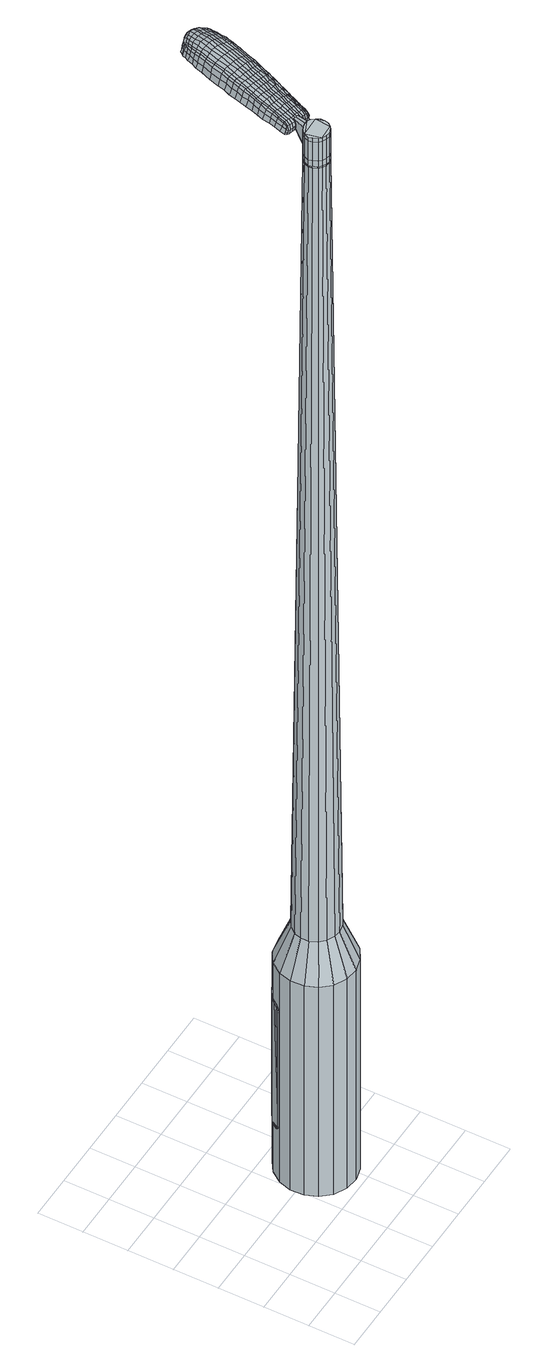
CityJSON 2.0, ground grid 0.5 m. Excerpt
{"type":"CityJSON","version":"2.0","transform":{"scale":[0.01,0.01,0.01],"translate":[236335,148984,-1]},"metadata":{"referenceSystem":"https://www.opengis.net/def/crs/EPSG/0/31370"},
"CityObjects":{
"object1":{"type":"GenericCityObject","attributes":{"cluster":94,"mean_distance_to_centroid":0.115,"new_centroid_x":236336.41,"new_centroid_y":148984.99,"mean_distance_to_camera":7.2,"H1":26.52,"H2":18.8,"Z_final":109.43,"cluster2":-1,"proj_x":236340.36,"proj_y":148986.19,"id_line":53385,"bearing_l":343.09,"distance":4.13,"orientation":"left","G_obj":73.09},"geometry":[{"type":"MultiSurface","lod":"2","boundaries":[[[0,1,2,3]],[[1,4,5,2]],[[4,6,7,5]],[[6,8,9,7]],[[8,10,11,9]],[[10,12,13,11]],[[12,14,15,13]],[[14,16,17,15]],[[16,18,19,17]],[[18,20,21,19]],[[20,22,23,21]],[[22,24,25,23]],[[24,26,27,25]],[[26,28,29,27]],[[28,30,31,29]],[[30,32,33,31]],[[32,34,35,33]],[[34,0,3,35]],[[36,37,38,39]],[[38,40,41,42]],[[41,43,42]],[[42,44,45,46]],[[45,47,46]],[[46,48,49,50]],[[49,51,50]],[[42,46,50,38]],[[50,52,39,38]],[[53,36,39]],[[2,5,7,35]],[[7,9,11,15]],[[11,13,15]],[[15,17,19,23]],[[19,21,23]],[[23,25,27,31]],[[27,29,31]],[[15,23,31,7]],[[31,33,35,7]],[[3,2,35]],[[1,0,54,55]],[[0,34,56,54]],[[34,32,57,56]],[[32,30,58,57]],[[30,28,59,58]],[[28,26,60,59]],[[26,24,61,60]],[[24,22,62,61]],[[22,20,63,62]],[[20,18,64,63]],[[18,16,65,64]],[[16,14,66,65]],[[14,12,67,66]],[[12,10,68,67]],[[10,8,69,68]],[[8,6,70,69]],[[6,4,71,70]],[[4,1,55,71]],[[55,54,72,73]],[[54,56,74,72]],[[56,57,75,74]],[[57,58,76,75]],[[58,59,77,76]],[[59,60,78,77]],[[60,61,79,78]],[[61,62,80,79]],[[62,63,81,80]],[[63,64,82,81]],[[64,65,83,82]],[[65,66,84,83]],[[66,67,85,84]],[[67,68,86,85]],[[68,69,87,86]],[[69,70,88,87]],[[70,71,89,88]],[[71,55,73,89]],[[90,91,92,93]],[[74,94,91,90]],[[75,95,94,74]],[[96,97,95,75]],[[77,98,97,96]],[[99,100,98,77]],[[79,101,100,99]],[[102,103,101,79]],[[81,104,103,102]],[[82,105,104,81]],[[106,107,105,82]],[[108,109,107,106]],[[85,110,109,108]],[[111,112,110,85]],[[87,113,112,111]],[[114,115,113,87]],[[89,116,115,114]],[[93,92,116,89]],[[117,118,119,120]],[[121,117,120,122]],[[123,121,122,124]],[[125,123,124,126]],[[127,125,126,128]],[[129,127,128,130]],[[131,129,130,132]],[[133,131,132,134]],[[135,133,134,136]],[[137,135,136,138]],[[139,137,138,140]],[[141,139,140,142]],[[143,141,142,144]],[[145,143,144,146]],[[147,145,146,148]],[[149,147,148,150]],[[73,72,90,93]],[[72,74,90]],[[76,96,75]],[[76,77,96]],[[78,99,77]],[[78,79,99]],[[80,102,79]],[[80,81,102]],[[83,106,82]],[[83,84,108,106]],[[84,85,108]],[[86,111,85]],[[86,87,111]],[[88,114,87]],[[88,89,114]],[[73,93,89]],[[151,152,92,91]],[[152,116,92]],[[153,115,116]],[[153,113,115]],[[154,112,113]],[[154,110,112]],[[155,109,110]],[[155,156,107,109]],[[156,105,107]],[[157,103,104]],[[157,101,103]],[[158,100,101]],[[158,98,100]],[[159,97,98]],[[159,95,97]],[[151,91,94]],[[39,52,149,160]],[[152,151,161,150]],[[53,39,160,118]],[[151,94,119,161]],[[36,53,118,117]],[[94,95,120,119]],[[37,36,117,121]],[[95,159,122,120]],[[38,37,121,123]],[[159,98,124,122]],[[40,38,123,125]],[[98,158,126,124]],[[41,40,125,127]],[[158,101,128,126]],[[43,41,127,129]],[[101,157,130,128]],[[42,43,129,131]],[[157,104,132,130]],[[44,42,131,133]],[[104,105,134,132]],[[45,44,133,135]],[[105,156,136,134]],[[47,45,135,137]],[[156,155,138,136]],[[46,47,137,139]],[[155,110,140,138]],[[48,46,139,141]],[[110,154,142,140]],[[49,48,141,143]],[[154,113,144,142]],[[51,49,143,145]],[[113,153,146,144]],[[50,51,145,147]],[[153,116,148,146]],[[52,50,147,149]],[[116,152,150,148]],[[149,150,162,163]],[[150,161,164,162]],[[161,119,165,164]],[[119,118,166,165]],[[118,160,167,166]],[[160,149,163,167]],[[168,169,170,171]],[[172,168,171,173]],[[168,172,174,175]],[[169,168,175,176]],[[177,178,179,180]],[[181,177,180,182]],[[177,181,183,184]],[[178,177,184,185]],[[186,187,188,189]],[[190,186,189,191]],[[186,190,192,193]],[[187,186,193,194]],[[195,196,197,198]],[[199,195,198,200]],[[195,199,201,202]],[[196,195,202,203]],[[204,205,206,207]],[[208,204,207,209]],[[204,208,210,211]],[[205,204,211,212]],[[213,214,215,216]],[[217,213,216,218]],[[213,217,219,220]],[[214,213,220,221]],[[222,223,224,225]],[[214,222,225,215]],[[222,214,221,226]],[[223,222,226,227]],[[228,229,230,231]],[[223,228,231,224]],[[228,223,227,232]],[[229,228,232,233]],[[234,172,173,235]],[[229,234,235,230]],[[234,229,233,236]],[[172,234,236,174]],[[237,238,239,240]],[[241,237,240,242]],[[237,241,243,244]],[[238,237,244,245]],[[246,247,248,249]],[[238,246,249,239]],[[246,238,245,250]],[[247,246,250,251]],[[252,253,254,255]],[[247,252,255,248]],[[252,247,251,256]],[[253,252,256,257]],[[258,259,260,261]],[[253,258,261,254]],[[258,253,257,262]],[[259,258,262,263]],[[264,169,176,265]],[[259,264,265,260]],[[264,259,263,266]],[[169,264,266,170]],[[267,268,269,270]],[[271,267,270,272]],[[267,271,273,274]],[[268,267,274,275]],[[276,277,278,279]],[[268,276,279,269]],[[276,268,275,280]],[[277,276,280,281]],[[282,283,284,285]],[[277,282,285,278]],[[282,277,281,286]],[[283,282,286,287]],[[288,181,182,289]],[[283,288,289,284]],[[288,283,287,290]],[[181,288,290,183]],[[291,292,293,294]],[[295,291,294,296]],[[291,295,297,298]],[[292,291,298,299]],[[300,301,302,303]],[[292,300,303,293]],[[300,292,299,304]],[[301,300,304,305]],[[306,307,308,309]],[[301,306,309,302]],[[306,301,305,310]],[[307,306,310,311]],[[312,313,314,315]],[[307,312,315,308]],[[312,307,311,316]],[[313,312,316,317]],[[318,178,185,319]],[[313,318,319,314]],[[318,313,317,320]],[[178,318,320,179]],[[321,207,206,322]],[[323,321,322,324]],[[321,323,325,326]],[[207,321,326,209]],[[327,323,324,328]],[[329,327,328,330]],[[327,329,331,332]],[[323,327,332,325]],[[333,329,330,334]],[[335,333,334,336]],[[333,335,337,338]],[[329,333,338,331]],[[339,335,336,340]],[[341,339,340,342]],[[339,341,343,344]],[[335,339,344,337]],[[345,341,342,346]],[[196,345,346,197]],[[345,196,203,347]],[[341,345,347,343]],[[348,349,194,193]],[[350,348,193,192]],[[348,350,351,352]],[[349,348,352,353]],[[354,355,353,352]],[[356,354,352,351]],[[354,356,357,358]],[[355,354,358,359]],[[360,361,359,358]],[[362,360,358,357]],[[360,362,363,364]],[[361,360,364,365]],[[366,367,365,364]],[[368,366,364,363]],[[366,368,201,199]],[[367,366,199,200]],[[369,370,371,372]],[[271,369,372,273]],[[369,271,272,373]],[[370,369,373,374]],[[375,190,191,376]],[[370,375,376,371]],[[375,370,374,377]],[[190,375,377,192]],[[378,379,380,381]],[[217,378,381,219]],[[378,217,218,382]],[[379,378,382,383]],[[384,385,386,387]],[[379,384,387,380]],[[384,379,383,388]],[[385,384,388,389]],[[390,187,194,391]],[[385,390,391,386]],[[390,385,389,392]],[[187,390,392,188]],[[393,394,395,396]],[[175,393,396,176]],[[393,175,174,397]],[[394,393,397,398]],[[399,400,401,402]],[[394,399,402,395]],[[399,394,398,403]],[[400,399,403,404]],[[405,198,197,406]],[[400,405,406,401]],[[405,400,404,407]],[[198,405,407,200]],[[408,409,410,411]],[[180,408,411,182]],[[408,180,179,412]],[[409,408,412,413]],[[414,202,201,415]],[[409,414,415,410]],[[414,409,413,416]],[[202,414,416,203]],[[417,418,419,420]],[[295,417,420,297]],[[417,295,296,421]],[[418,417,421,422]],[[423,208,209,424]],[[418,423,424,419]],[[423,418,422,425]],[[208,423,425,210]],[[426,427,428,429]],[[241,426,429,243]],[[426,241,242,430]],[[427,426,430,431]],[[432,433,434,435]],[[427,432,435,428]],[[432,427,431,436]],[[433,432,436,437]],[[438,205,212,439]],[[433,438,439,434]],[[438,433,437,440]],[[205,438,440,206]],[[441,442,431,430]],[[240,441,430,242]],[[441,240,239,443]],[[442,441,443,444]],[[445,446,437,436]],[[442,445,436,431]],[[445,442,444,447]],[[446,445,447,448]],[[449,322,206,440]],[[446,449,440,437]],[[449,446,448,450]],[[322,449,450,324]],[[451,452,453,454]],[[298,451,454,299]],[[451,298,297,420]],[[452,451,420,419]],[[455,326,325,456]],[[452,455,456,453]],[[455,452,419,424]],[[326,455,424,209]],[[457,458,444,443]],[[249,457,443,239]],[[457,249,248,459]],[[458,457,459,460]],[[461,462,448,447]],[[458,461,447,444]],[[461,458,460,463]],[[462,461,463,464]],[[465,328,324,450]],[[462,465,450,448]],[[465,462,464,466]],[[328,465,466,330]],[[467,468,469,470]],[[304,467,470,305]],[[467,304,299,454]],[[468,467,454,453]],[[471,332,331,472]],[[468,471,472,469]],[[471,468,453,456]],[[332,471,456,325]],[[473,474,460,459]],[[255,473,459,248]],[[473,255,254,475]],[[474,473,475,476]],[[477,478,464,463]],[[474,477,463,460]],[[477,474,476,479]],[[478,477,479,480]],[[481,334,330,466]],[[478,481,466,464]],[[481,478,480,482]],[[334,481,482,336]],[[483,484,485,486]],[[310,483,486,311]],[[483,310,305,470]],[[484,483,470,469]],[[487,338,337,488]],[[484,487,488,485]],[[487,484,469,472]],[[338,487,472,331]],[[489,490,476,475]],[[261,489,475,254]],[[489,261,260,491]],[[490,489,491,492]],[[493,494,480,479]],[[490,493,479,476]],[[493,490,492,495]],[[494,493,495,496]],[[497,340,336,482]],[[494,497,482,480]],[[497,494,496,498]],[[340,497,498,342]],[[499,500,501,502]],[[316,499,502,317]],[[499,316,311,486]],[[500,499,486,485]],[[503,344,343,504]],[[500,503,504,501]],[[503,500,485,488]],[[344,503,488,337]],[[505,506,492,491]],[[265,505,491,260]],[[505,265,176,396]],[[506,505,396,395]],[[507,508,496,495]],[[506,507,495,492]],[[507,506,395,402]],[[508,507,402,401]],[[509,346,342,498]],[[508,509,498,496]],[[509,508,401,406]],[[346,509,406,197]],[[510,511,413,412]],[[320,510,412,179]],[[510,320,317,502]],[[511,510,502,501]],[[512,347,203,416]],[[511,512,416,413]],[[512,511,501,504]],[[347,512,504,343]],[[513,514,374,373]],[[270,513,373,272]],[[513,270,269,515]],[[514,513,515,516]],[[517,350,192,377]],[[514,517,377,374]],[[517,514,516,518]],[[350,517,518,351]],[[519,520,521,522]],[[220,519,522,221]],[[519,220,219,381]],[[520,519,381,380]],[[523,524,525,526]],[[520,523,526,521]],[[523,520,380,387]],[[524,523,387,386]],[[527,349,353,528]],[[524,527,528,525]],[[527,524,386,391]],[[349,527,391,194]],[[529,530,516,515]],[[279,529,515,269]],[[529,279,278,531]],[[530,529,531,532]],[[533,356,351,518]],[[530,533,518,516]],[[533,530,532,534]],[[356,533,534,357]],[[535,536,537,538]],[[226,535,538,227]],[[535,226,221,522]],[[536,535,522,521]],[[539,540,541,542]],[[536,539,542,537]],[[539,536,521,526]],[[540,539,526,525]],[[543,355,359,544]],[[540,543,544,541]],[[543,540,525,528]],[[355,543,528,353]],[[545,546,532,531]],[[285,545,531,278]],[[545,285,284,547]],[[546,545,547,548]],[[549,362,357,534]],[[546,549,534,532]],[[549,546,548,550]],[[362,549,550,363]],[[551,552,553,554]],[[232,551,554,233]],[[551,232,227,538]],[[552,551,538,537]],[[555,556,557,558]],[[552,555,558,553]],[[555,552,537,542]],[[556,555,542,541]],[[559,361,365,560]],[[556,559,560,557]],[[559,556,541,544]],[[361,559,544,359]],[[561,562,548,547]],[[289,561,547,284]],[[561,289,182,411]],[[562,561,411,410]],[[563,368,363,550]],[[562,563,550,548]],[[563,562,410,415]],[[368,563,415,201]],[[564,565,398,397]],[[236,564,397,174]],[[564,236,233,554]],[[565,564,554,553]],[[566,567,404,403]],[[565,566,403,398]],[[566,565,553,558]],[[567,566,558,557]],[[568,367,200,407]],[[567,568,407,404]],[[568,567,557,560]],[[367,568,560,365]],[[569,570,571,572]],[[572,571,573,574]],[[575,573,571,576]],[[576,571,570,577]],[[578,579,580,581]],[[581,580,582,583]],[[584,582,580,585]],[[585,580,579,586]],[[587,588,589,590]],[[590,589,591,592]],[[593,591,589,594]],[[594,589,588,595]],[[596,597,598,599]],[[599,598,600,601]],[[602,600,598,603]],[[603,598,597,604]],[[605,606,607,608]],[[608,607,609,610]],[[611,609,607,612]],[[612,607,606,613]],[[614,615,616,617]],[[617,616,618,619]],[[620,618,616,621]],[[621,616,615,622]],[[623,624,625,626]],[[626,625,615,614]],[[622,615,625,627]],[[627,625,624,628]],[[629,630,631,632]],[[632,631,624,623]],[[628,624,631,633]],[[633,631,630,634]],[[574,573,635,636]],[[636,635,630,629]],[[634,630,635,637]],[[637,635,573,575]],[[638,639,640,641]],[[641,640,642,643]],[[644,642,640,645]],[[645,640,639,646]],[[647,648,649,650]],[[650,649,639,638]],[[646,639,649,651]],[[651,649,648,652]],[[653,654,655,656]],[[656,655,648,647]],[[652,648,655,657]],[[657,655,654,658]],[[659,660,661,662]],[[662,661,654,653]],[[658,654,661,663]],[[663,661,660,664]],[[577,570,665,666]],[[666,665,660,659]],[[664,660,665,667]],[[667,665,570,569]],[[668,669,670,671]],[[671,670,672,673]],[[674,672,670,675]],[[675,670,669,676]],[[677,678,679,680]],[[680,679,669,668]],[[676,669,679,681]],[[681,679,678,682]],[[683,684,685,686]],[[686,685,678,677]],[[682,678,685,687]],[[687,685,684,688]],[[583,582,689,690]],[[690,689,684,683]],[[688,684,689,691]],[[691,689,582,584]],[[692,693,694,695]],[[695,694,696,697]],[[698,696,694,699]],[[699,694,693,700]],[[701,702,703,704]],[[704,703,693,692]],[[700,693,703,705]],[[705,703,702,706]],[[707,708,709,710]],[[710,709,702,701]],[[706,702,709,711]],[[711,709,708,712]],[[713,714,715,716]],[[716,715,708,707]],[[712,708,715,717]],[[717,715,714,718]],[[586,579,719,720]],[[720,719,714,713]],[[718,714,719,721]],[[721,719,579,578]],[[605,608,722,723]],[[723,722,724,725]],[[726,724,722,727]],[[727,722,608,610]],[[725,724,728,729]],[[729,728,730,731]],[[732,730,728,733]],[[733,728,724,726]],[[731,730,734,735]],[[735,734,736,737]],[[738,736,734,739]],[[739,734,730,732]],[[737,736,740,741]],[[741,740,742,743]],[[744,742,740,745]],[[745,740,736,738]],[[743,742,746,747]],[[747,746,597,596]],[[604,597,746,748]],[[748,746,742,744]],[[595,749,750,594]],[[594,750,751,593]],[[752,751,750,753]],[[753,750,749,754]],[[754,755,756,753]],[[753,756,757,752]],[[758,757,756,759]],[[759,756,755,760]],[[760,761,762,759]],[[759,762,763,758]],[[764,763,762,765]],[[765,762,761,766]],[[766,767,768,765]],[[765,768,769,764]],[[602,769,768,600]],[[600,768,767,601]],[[770,771,772,773]],[[773,772,672,674]],[[673,672,772,774]],[[774,772,771,775]],[[592,591,776,777]],[[777,776,771,770]],[[775,771,776,778]],[[778,776,591,593]],[[779,780,781,782]],[[782,781,618,620]],[[619,618,781,783]],[[783,781,780,784]],[[785,786,787,788]],[[788,787,780,779]],[[784,780,787,789]],[[789,787,786,790]],[[595,588,791,792]],[[792,791,786,785]],[[790,786,791,793]],[[793,791,588,587]],[[794,795,796,797]],[[797,796,576,577]],[[575,576,796,798]],[[798,796,795,799]],[[800,801,802,803]],[[803,802,795,794]],[[799,795,802,804]],[[804,802,801,805]],[[596,599,806,807]],[[807,806,801,800]],[[805,801,806,808]],[[808,806,599,601]],[[809,810,811,812]],[[812,811,581,583]],[[578,581,811,813]],[[813,811,810,814]],[[602,603,815,816]],[[816,815,810,809]],[[814,810,815,817]],[[817,815,603,604]],[[818,819,820,821]],[[821,820,696,698]],[[697,696,820,822]],[[822,820,819,823]],[[610,609,824,825]],[[825,824,819,818]],[[823,819,824,826]],[[826,824,609,611]],[[827,828,829,830]],[[830,829,642,644]],[[643,642,829,831]],[[829,828,831]],[[832,833,834,835]],[[835,834,828,827]],[[831,828,834,836]],[[836,834,833,837]],[[613,606,838,839]],[[839,838,833,832]],[[837,833,838,840]],[[840,838,606,605]],[[841,842,831]],[[831,842,641,643]],[[638,641,842,843]],[[843,842,841,844]],[[837,845,846,836]],[[836,846,841,831]],[[844,841,846,847]],[[847,846,845,848]],[[605,723,849,840]],[[840,849,845,837]],[[848,845,849,850]],[[850,849,723,725]],[[851,852,853,854]],[[854,853,699,700]],[[698,699,853,821]],[[821,853,852,818]],[[726,727,855,856]],[[856,855,852,851]],[[818,852,855,825]],[[825,855,727,610]],[[844,857,858,843]],[[843,858,650,638]],[[647,650,858,859]],[[859,858,857,860]],[[848,861,862,847]],[[847,862,857,844]],[[860,857,862,863]],[[863,862,861,864]],[[725,729,865,850]],[[850,865,861,848]],[[864,861,865,866]],[[866,865,729,731]],[[867,868,869,870]],[[870,869,705,706]],[[700,705,869,854]],[[854,869,868,851]],[[732,733,871,872]],[[872,871,868,867]],[[851,868,871,856]],[[856,871,733,726]],[[860,873,859]],[[859,873,656,647]],[[653,656,873,874]],[[874,873,875]],[[864,876,877,863]],[[863,877,873,860]],[[875,873,877,878]],[[878,877,876,879]],[[731,735,880,866]],[[866,880,876,864]],[[879,876,880,881]],[[881,880,735,737]],[[882,883,884,885]],[[885,884,711,712]],[[706,711,884,870]],[[870,884,883,867]],[[738,739,886,887]],[[887,886,883,882]],[[867,883,886,872]],[[872,886,739,732]],[[875,888,889,874]],[[874,889,662,653]],[[659,662,889,890]],[[890,889,888,891]],[[879,892,893,878]],[[878,893,888,875]],[[891,888,893,894]],[[894,893,892,895]],[[737,741,896,881]],[[881,896,892,879]],[[895,892,896,897]],[[897,896,741,743]],[[898,899,900,901]],[[901,900,717,718]],[[712,717,900,885]],[[885,900,899,882]],[[744,745,902,903]],[[903,902,899,898]],[[882,899,902,887]],[[887,902,745,738]],[[891,904,905,890]],[[890,905,666,659]],[[577,666,905,797]],[[797,905,904,794]],[[895,906,907,894]],[[894,907,904,891]],[[794,904,907,803]],[[803,907,906,800]],[[743,747,908,897]],[[897,908,906,895]],[[800,906,908,807]],[[807,908,747,596]],[[814,909,910,813]],[[813,910,721,578]],[[718,721,910,901]],[[901,910,909,898]],[[604,748,911,817]],[[817,911,909,814]],[[898,909,911,903]],[[903,911,748,744]],[[775,912,913,774]],[[774,913,671,673]],[[668,671,913,914]],[[914,913,912,915]],[[593,751,916,778]],[[778,916,912,775]],[[915,912,916,917]],[[917,916,751,752]],[[918,919,920,921]],[[921,920,621,622]],[[620,621,920,782]],[[782,920,919,779]],[[922,923,924,925]],[[925,924,919,918]],[[779,919,924,788]],[[788,924,923,785]],[[754,749,926,927]],[[927,926,923,922]],[[785,923,926,792]],[[792,926,749,595]],[[915,928,929,914]],[[914,929,680,668]],[[677,680,929,930]],[[930,929,928,931]],[[752,757,932,917]],[[917,932,928,915]],[[931,928,932,933]],[[933,932,757,758]],[[934,935,936,937]],[[937,936,627,628]],[[622,627,936,921]],[[921,936,935,918]],[[938,939,940,941]],[[941,940,935,934]],[[918,935,940,925]],[[925,940,939,922]],[[760,755,942,943]],[[943,942,939,938]],[[922,939,942,927]],[[927,942,755,754]],[[931,944,945,930]],[[930,945,686,677]],[[683,686,945,946]],[[946,945,944,947]],[[758,763,948,933]],[[933,948,944,931]],[[947,944,948,949]],[[949,948,763,764]],[[950,951,952,953]],[[953,952,633,634]],[[628,633,952,937]],[[937,952,951,934]],[[954,955,956,957]],[[957,956,951,950]],[[934,951,956,941]],[[941,956,955,938]],[[766,761,958,959]],[[959,958,955,954]],[[938,955,958,943]],[[943,958,761,760]],[[947,960,961,946]],[[946,961,690,683]],[[583,690,961,812]],[[812,961,960,809]],[[764,769,962,949]],[[949,962,960,947]],[[809,960,962,816]],[[816,962,769,602]],[[799,963,964,798]],[[798,964,637,575]],[[634,637,964,953]],[[953,964,963,950]],[[805,965,966,804]],[[804,966,963,799]],[[950,963,966,957]],[[957,966,965,954]],[[601,767,967,808]],[[808,967,965,805]],[[954,965,967,959]],[[959,967,767,766]],[[569,572,171,170]],[[572,574,173,171]],[[584,585,184,183]],[[585,586,185,184]],[[587,590,189,188]],[[590,592,191,189]],[[611,612,211,210]],[[612,613,212,211]],[[614,617,216,215]],[[617,619,218,216]],[[623,626,225,224]],[[626,614,215,225]],[[629,632,231,230]],[[632,623,224,231]],[[574,636,235,173]],[[636,629,230,235]],[[644,645,244,243]],[[645,646,245,244]],[[646,651,250,245]],[[651,652,251,250]],[[652,657,256,251]],[[657,658,257,256]],[[658,663,262,257]],[[663,664,263,262]],[[664,667,266,263]],[[667,569,170,266]],[[674,675,274,273]],[[675,676,275,274]],[[676,681,280,275]],[[681,682,281,280]],[[682,687,286,281]],[[687,688,287,286]],[[688,691,290,287]],[[691,584,183,290]],[[692,695,294,293]],[[695,697,296,294]],[[701,704,303,302]],[[704,692,293,303]],[[707,710,309,308]],[[710,701,302,309]],[[713,716,315,314]],[[716,707,308,315]],[[586,720,319,185]],[[720,713,314,319]],[[770,773,372,371]],[[773,674,273,372]],[[592,777,376,191]],[[777,770,371,376]],[[619,783,382,218]],[[783,784,383,382]],[[784,789,388,383]],[[789,790,389,388]],[[790,793,392,389]],[[793,587,188,392]],[[697,822,421,296]],[[822,823,422,421]],[[823,826,425,422]],[[826,611,210,425]],[[827,830,429,428]],[[830,644,243,429]],[[832,835,435,434]],[[835,827,428,435]],[[613,839,439,212]],[[839,832,434,439]],[[968,969,970,971]],[[972,973,971,970]],[[974,975,976,977]],[[978,979,980,981]],[[969,982,983,970]],[[984,972,970,983]],[[985,974,977,986]],[[987,988,979,978]],[[982,989,990,983]],[[990,991,984,983]],[[992,985,986,993]],[[994,988,987,995]],[[989,996,997,990]],[[997,998,991,990]],[[999,992,993,1000]],[[1001,994,995,1002]],[[1003,1004,1005,1006]],[[1007,1008,1004,1003]],[[1007,1009,1010,1008]],[[1009,1011,1012,1010]],[[1013,1014,1015,1016]],[[1017,1018,1014,1013]],[[1019,1020,1018,1017]],[[1021,1022,1020,1019]],[[1016,1005,1004,1013]],[[1013,1004,1008,1017]],[[1008,1010,1019,1017]],[[1010,1012,1021,1019]],[[977,976,973,972]],[[986,977,972,984]],[[991,993,986,984]],[[998,1000,993,991]],[[978,981,975,974]],[[987,978,974,985]],[[995,987,985,992]],[[1002,995,992,999]],[[979,1003,1006,980]],[[988,1007,1003,979]],[[1009,1007,988,994]],[[1011,1009,994,1001]],[[1023,1024,1025,1026]],[[1025,1027,1028,1029]],[[1025,1029,1030,1031]],[[1025,1031,1026]],[[1032,1023,1026,1033]],[[1034,1033,1026,1035]],[[1036,1035,1026]],[[1037,1025,1024,1038]],[[1039,1037,1038,1040]],[[1041,1039,1040,1042]],[[1043,1041,1042,1044]],[[1045,1043,1044,1046]],[[1046,1047,1048,1049]],[[1046,1049,1050,1051]],[[1046,1051,1052,1053]],[[1052,1054,1055,1056]],[[1052,1056,1057,1058]],[[1052,1058,1053]],[[1046,1053,1045]],[[1059,1060,1024,1023]],[[1061,1062,1027,1025]],[[1063,1064,1036,1026]],[[1060,1065,1038,1024]],[[1066,1061,1025,1037]],[[1065,1067,1040,1038]],[[1068,1066,1037,1039]],[[1067,1069,1042,1040]],[[1070,1068,1039,1041]],[[1069,1071,1044,1042]],[[1072,1070,1041,1043]],[[1071,1073,1046,1044]],[[1074,1072,1043,1045]],[[1073,1075,1047,1046]],[[1076,1077,1054,1052]],[[1078,1074,1045,1053]],[[1048,1047,1075,1079]],[[1049,1048,1079,1080]],[[1050,1049,1080,1081]],[[1051,1050,1081,1082]],[[1052,1051,1082,1076]],[[1083,1059,1023,1032]],[[1084,1083,1032,1033]],[[1085,1084,1033,1034]],[[1086,1085,1034,1035]],[[1064,1086,1035,1036]],[[1028,1027,1062,1087]],[[1055,1054,1077,1088]],[[1029,1028,1087,1089]],[[1030,1029,1089,1090]],[[1031,1030,1090,1091]],[[1026,1031,1091,1063]],[[1056,1055,1088,1092]],[[1057,1056,1092,1093]],[[1058,1057,1093,1094]],[[1053,1058,1094,1078]]]}]}
},
"vertices":[
[152,141,384],[165,135,384],[165,135,96],[152,141,96],[175,124,384],[175,124,96],[181,110,384],[181,110,96],[182,96,384],[182,96,96],[178,82,384],[178,82,96],[169,70,384],[169,70,96],[156,62,384],[156,62,96],[142,58,384],[142,58,96],[128,60,384],[128,60,96],[114,67,384],[114,67,96],[104,78,384],[104,78,96],[99,91,384],[99,91,96],[98,106,384],[98,106,96],[102,120,384],[102,120,96],[111,132,384],[111,132,96],[123,140,384],[123,140,96],[138,143,384],[138,143,96],[135,113,1524],[131,111,1524],[128,107,1524],[144,114,1524],[126,102,1524],[127,98,1524],[132,90,1524],[129,93,1524],[136,88,1524],[141,87,1524],[149,91,1524],[145,88,1524],[152,95,1524],[153,99,1524],[151,108,1524],[153,104,1524],[148,112,1524],[139,114,1524],[147,125,429],[155,121,429],[138,126,429],[130,124,429],[123,119,429],[117,112,429],[115,104,429],[115,95,429],[119,87,429],[125,81,429],[133,77,429],[141,76,429],[150,78,429],[157,82,429],[162,89,429],[165,98,429],[164,106,429],[161,114,429],[144,114,1483],[148,112,1483],[139,114,1483],[135,113,1483],[131,111,1483],[128,107,1483],[126,102,1483],[127,98,1483],[129,93,1483],[132,90,1483],[136,88,1483],[141,87,1483],[145,88,1483],[149,91,1483],[152,95,1483],[153,99,1483],[153,104,1483],[151,108,1483],[144,113,1483],[144,113,1485],[148,111,1485],[148,111,1483],[139,114,1485],[135,113,1485],[131,110,1483],[131,110,1485],[128,107,1485],[127,102,1483],[127,102,1485],[127,98,1485],[129,94,1483],[129,94,1485],[132,90,1485],[136,88,1485],[141,88,1483],[141,88,1485],[145,89,1483],[145,89,1485],[149,91,1485],[151,95,1483],[151,95,1485],[153,99,1485],[152,104,1483],[152,104,1485],[151,108,1485],[135,113,1519],[139,114,1519],[139,114,1493],[135,113,1493],[131,111,1519],[131,111,1493],[128,107,1519],[128,107,1493],[126,102,1519],[126,102,1493],[127,98,1519],[127,98,1493],[129,93,1519],[129,93,1493],[132,90,1519],[132,90,1493],[136,88,1519],[136,88,1493],[141,87,1519],[141,87,1493],[145,88,1519],[145,88,1493],[149,91,1519],[149,91,1493],[152,95,1519],[152,95,1493],[153,99,1519],[153,99,1493],[153,104,1519],[153,104,1493],[151,108,1519],[151,108,1493],[148,112,1519],[148,112,1493],[144,114,1485],[148,112,1485],[153,104,1485],[152,95,1485],[145,88,1485],[141,87,1485],[129,93,1485],[126,102,1485],[131,111,1485],[144,114,1519],[144,114,1493],[152,131,1513],[152,131,1518],[149,131,1513],[146,132,1513],[146,132,1518],[149,131,1518],[189,197,1519],[187,190,1518],[189,191,1509],[191,197,1510],[192,205,1519],[194,206,1510],[190,204,1526],[188,196,1525],[185,189,1525],[153,208,1519],[151,201,1518],[152,200,1525],[154,207,1525],[155,216,1519],[156,215,1526],[154,218,1510],[152,210,1510],[150,203,1509],[191,273,1519],[194,272,1519],[195,273,1513],[191,274,1513],[187,273,1519],[187,274,1513],[186,272,1524],[190,272,1524],[194,271,1524],[169,202,1530],[167,195,1529],[170,194,1529],[172,201,1530],[172,211,1531],[175,210,1531],[168,212,1530],[166,203,1530],[164,196,1529],[146,125,1512],[149,124,1512],[149,125,1517],[146,126,1517],[143,126,1512],[144,127,1517],[143,127,1506],[146,126,1506],[149,125,1506],[205,254,1519],[205,250,1519],[206,251,1512],[207,254,1512],[205,256,1518],[207,257,1512],[205,256,1522],[204,254,1523],[203,251,1524],[204,246,1519],[203,240,1519],[204,241,1512],[206,246,1512],[202,246,1524],[201,240,1525],[201,234,1519],[199,227,1519],[201,228,1511],[203,235,1511],[200,234,1526],[198,227,1526],[196,216,1519],[198,217,1510],[194,216,1526],[164,127,1513],[167,134,1513],[165,134,1518],[163,127,1517],[162,122,1512],[161,123,1516],[163,123,1506],[165,128,1507],[168,135,1507],[169,141,1514],[172,149,1515],[170,148,1520],[168,141,1519],[171,142,1507],[173,149,1507],[174,156,1515],[177,163,1516],[175,162,1522],[173,155,1521],[176,156,1508],[179,163,1508],[180,169,1517],[182,176,1517],[180,176,1524],[178,169,1523],[181,170,1508],[184,177,1509],[185,183,1518],[183,183,1524],[186,184,1509],[171,265,1519],[170,262,1519],[171,261,1524],[173,264,1523],[173,267,1518],[173,266,1522],[172,268,1512],[170,266,1512],[169,263,1512],[168,257,1519],[166,252,1519],[167,251,1525],[169,257,1524],[167,259,1512],[165,253,1512],[164,246,1519],[162,239,1519],[163,238,1526],[165,245,1526],[163,248,1511],[161,240,1511],[158,228,1519],[159,227,1526],[157,229,1510],[135,136,1513],[137,144,1513],[136,145,1507],[134,138,1507],[134,131,1512],[133,132,1506],[135,131,1516],[136,135,1517],[138,143,1518],[139,151,1514],[140,158,1515],[139,160,1507],[138,152,1507],[140,150,1519],[141,157,1520],[142,166,1515],[144,173,1516],[143,174,1508],[141,167,1508],[143,164,1521],[145,172,1522],[146,180,1517],[147,187,1517],[146,189,1509],[145,182,1508],[147,179,1523],[148,186,1524],[149,194,1518],[148,196,1509],[150,193,1524],[148,131,1519],[150,131,1519],[150,138,1520],[153,138,1520],[147,139,1520],[145,132,1519],[152,146,1522],[155,145,1522],[154,153,1523],[157,152,1523],[151,154,1523],[149,146,1521],[157,160,1524],[159,159,1524],[159,167,1525],[161,166,1525],[156,168,1525],[154,161,1524],[161,174,1526],[164,173,1526],[163,181,1527],[166,180,1527],[160,182,1527],[158,175,1526],[165,188,1528],[168,187,1528],[162,189,1528],[189,269,1527],[193,268,1527],[185,269,1526],[184,265,1527],[188,264,1528],[192,263,1528],[186,258,1529],[190,257,1529],[182,259,1528],[180,252,1530],[184,251,1530],[188,250,1530],[182,244,1531],[186,243,1531],[178,245,1530],[175,237,1531],[179,236,1531],[183,235,1531],[176,223,1531],[179,222,1531],[172,224,1531],[174,269,1518],[177,270,1519],[176,271,1513],[173,270,1513],[175,267,1523],[177,269,1523],[182,272,1519],[181,273,1513],[181,271,1524],[205,259,1518],[204,261,1518],[203,260,1523],[204,257,1523],[206,259,1513],[205,262,1513],[203,264,1519],[200,268,1519],[200,266,1524],[202,263,1523],[203,265,1513],[201,268,1513],[198,270,1519],[197,269,1524],[198,271,1513],[186,196,1528],[184,197,1528],[182,190,1528],[184,190,1527],[189,205,1528],[187,205,1529],[182,198,1529],[179,199,1530],[176,192,1529],[179,191,1528],[185,207,1529],[182,208,1530],[176,200,1530],[173,193,1529],[178,209,1531],[155,206,1528],[158,205,1529],[160,214,1529],[158,214,1528],[153,199,1527],[156,199,1528],[161,204,1529],[164,213,1530],[159,197,1528],[135,129,1512],[136,128,1512],[137,129,1517],[135,130,1517],[134,130,1506],[136,129,1506],[140,127,1512],[140,128,1517],[139,128,1506],[160,121,1512],[158,121,1512],[159,122,1506],[161,121,1506],[160,122,1517],[158,122,1517],[156,122,1512],[154,123,1512],[154,123,1506],[157,123,1506],[156,123,1517],[154,124,1517],[151,123,1512],[152,124,1506],[151,125,1517],[161,127,1519],[160,128,1519],[164,134,1520],[162,135,1520],[158,128,1519],[155,129,1519],[160,135,1520],[158,136,1520],[153,130,1519],[155,137,1520],[137,135,1519],[139,134,1519],[141,141,1520],[139,142,1520],[142,133,1519],[144,140,1520],[166,141,1521],[165,142,1521],[169,148,1522],[167,149,1522],[163,142,1521],[160,143,1521],[165,149,1522],[162,150,1523],[157,144,1522],[160,151,1523],[141,149,1521],[143,149,1521],[145,156,1522],[143,156,1522],[146,148,1521],[148,155,1522],[171,155,1523],[170,156,1523],[174,162,1524],[172,163,1524],[167,157,1523],[165,157,1524],[170,164,1525],[167,164,1525],[162,158,1524],[164,165,1525],[144,164,1523],[146,163,1523],[148,170,1524],[146,171,1524],[150,162,1524],[152,169,1525],[176,169,1525],[175,170,1525],[179,176,1526],[177,177,1526],[172,171,1526],[169,171,1526],[175,177,1527],[172,178,1527],[167,172,1526],[169,179,1527],[148,178,1525],[150,177,1525],[152,184,1526],[150,185,1526],[154,176,1526],[156,183,1527],[181,183,1527],[180,184,1527],[177,184,1527],[174,185,1528],[171,186,1528],[152,192,1527],[154,192,1527],[158,190,1528],[174,265,1525],[176,266,1525],[173,262,1526],[175,263,1526],[181,268,1526],[179,264,1527],[203,255,1525],[203,258,1525],[202,254,1526],[203,252,1525],[201,261,1525],[199,264,1526],[198,259,1527],[200,257,1526],[196,266,1526],[195,262,1527],[171,257,1526],[173,258,1527],[169,251,1527],[171,252,1528],[177,259,1528],[175,252,1529],[202,247,1526],[200,249,1527],[199,243,1528],[200,241,1527],[199,251,1527],[196,254,1528],[194,247,1529],[197,245,1528],[193,256,1528],[191,249,1530],[167,245,1528],[169,245,1529],[164,237,1528],[166,237,1529],[173,246,1529],[171,237,1530],[199,235,1528],[197,236,1528],[195,228,1529],[196,227,1528],[195,238,1529],[192,240,1530],[189,232,1530],[192,230,1530],[189,242,1530],[186,233,1531],[161,226,1529],[163,226,1529],[167,225,1530],[193,216,1528],[191,217,1529],[188,218,1530],[186,220,1530],[182,221,1531],[187,191,1509],[185,191,1518],[188,197,1518],[189,198,1509],[190,205,1519],[192,206,1510],[189,205,1525],[186,197,1525],[184,190,1525],[154,199,1525],[153,201,1518],[155,208,1518],[156,206,1525],[157,216,1519],[158,215,1525],[156,218,1510],[153,209,1509],[152,202,1509],[194,271,1513],[193,270,1519],[190,271,1519],[191,272,1513],[187,271,1519],[187,272,1513],[186,270,1524],[190,270,1524],[193,269,1524],[170,195,1528],[167,196,1528],[169,203,1529],[172,202,1529],[172,211,1529],[175,210,1529],[169,212,1529],[166,204,1529],[164,197,1528],[149,127,1516],[149,126,1512],[147,127,1512],[147,128,1516],[144,128,1512],[144,129,1516],[144,129,1506],[147,128,1506],[150,127,1506],[204,251,1512],[203,251,1519],[203,254,1518],[205,254,1512],[203,256,1518],[205,256,1512],[203,256,1522],[202,254,1523],[202,251,1523],[202,241,1512],[201,241,1519],[202,246,1519],[204,247,1512],[201,246,1524],[199,240,1525],[199,228,1511],[197,227,1519],[199,235,1519],[201,236,1511],[198,235,1525],[196,227,1526],[194,217,1519],[196,217,1510],[192,216,1526],[164,135,1518],[165,135,1513],[162,128,1513],[161,128,1517],[160,124,1512],[160,125,1515],[161,124,1506],[163,129,1506],[166,136,1507],[169,149,1520],[170,149,1514],[167,142,1514],[166,142,1519],[169,143,1507],[172,150,1507],[174,163,1522],[175,163,1516],[173,156,1515],[171,156,1521],[174,157,1508],[177,164,1508],[179,177,1523],[180,177,1517],[178,170,1516],[176,170,1522],[180,171,1508],[182,178,1508],[183,184,1517],[181,183,1524],[185,185,1509],[173,260,1523],[172,261,1519],[173,264,1518],[174,263,1523],[174,266,1518],[175,265,1522],[173,267,1512],[172,265,1512],[171,262,1512],[169,250,1525],[168,251,1519],[170,257,1519],[171,256,1524],[169,258,1512],[167,253,1512],[165,237,1526],[163,238,1519],[166,246,1519],[167,245,1525],[165,247,1511],[162,240,1511],[160,227,1519],[161,226,1526],[159,229,1510],[138,145,1507],[139,143,1513],[137,136,1513],[136,137,1506],[136,131,1512],[135,132,1506],[137,132,1515],[138,135,1517],[140,142,1518],[141,159,1507],[142,158,1514],[140,151,1514],[140,152,1507],[141,150,1519],[143,157,1520],[145,174,1508],[146,172,1516],[144,165,1515],[143,167,1508],[145,164,1521],[147,171,1522],[148,188,1508],[149,187,1517],[147,180,1516],[146,181,1508],[149,178,1522],[150,185,1523],[151,194,1517],[150,195,1509],[152,193,1524],[148,132,1518],[151,131,1518],[150,139,1519],[153,138,1519],[148,140,1519],[146,133,1518],[152,146,1520],[155,145,1520],[155,153,1521],[157,152,1521],[152,154,1521],[150,147,1520],[157,160,1523],[159,160,1523],[159,167,1524],[162,167,1524],[156,168,1524],[154,161,1523],[161,175,1525],[164,174,1525],[163,182,1526],[166,181,1526],[160,183,1526],[158,176,1525],[165,189,1527],[168,188,1527],[162,190,1527],[192,266,1526],[189,267,1526],[186,268,1525],[184,264,1526],[188,264,1526],[191,263,1526],[189,257,1528],[186,258,1528],[182,258,1527],[180,251,1528],[184,251,1529],[187,250,1529],[185,243,1530],[182,244,1530],[178,245,1529],[176,236,1530],[179,236,1530],[183,235,1530],[179,222,1530],[176,223,1530],[172,224,1530],[177,269,1513],[178,268,1518],[175,267,1518],[175,268,1512],[176,266,1523],[178,267,1523],[182,270,1519],[182,271,1513],[182,269,1523],[201,259,1523],[202,260,1518],[203,258,1518],[202,257,1523],[205,258,1512],[204,261,1512],[198,265,1523],[199,266,1519],[201,263,1519],[200,262,1523],[202,264,1513],[199,267,1513],[196,268,1519],[196,267,1524],[197,269,1513],[182,191,1527],[184,198,1527],[185,197,1527],[183,190,1526],[188,205,1527],[187,206,1528],[176,193,1528],[178,200,1528],[181,199,1528],[179,192,1527],[184,207,1528],[181,208,1529],[175,201,1529],[173,194,1528],[178,209,1529],[160,214,1528],[158,206,1527],[157,206,1527],[159,214,1527],[155,199,1526],[156,199,1527],[162,205,1528],[164,213,1528],[160,198,1527],[138,131,1516],[137,130,1512],[136,130,1512],[137,131,1516],[135,131,1506],[137,131,1506],[140,129,1512],[141,130,1516],[140,130,1506],[160,124,1506],[159,123,1512],[160,123,1512],[161,123,1506],[159,124,1516],[155,126,1506],[154,125,1512],[157,124,1512],[158,125,1506],[157,125,1516],[154,126,1516],[152,126,1512],[152,126,1506],[152,127,1516],[160,129,1518],[161,128,1518],[163,135,1519],[162,135,1519],[156,130,1518],[158,129,1518],[160,136,1519],[158,137,1519],[153,131,1518],[155,137,1519],[141,142,1519],[139,135,1518],[138,135,1518],[140,142,1519],[142,134,1518],[144,141,1519],[165,142,1520],[166,142,1520],[168,149,1521],[167,149,1521],[160,144,1520],[163,143,1520],[165,150,1521],[162,151,1521],[158,145,1520],[160,152,1521],[145,156,1521],[143,149,1520],[142,149,1520],[144,157,1521],[146,148,1520],[148,155,1521],[170,156,1522],[173,163,1523],[172,163,1523],[165,158,1522],[167,157,1522],[170,164,1523],[167,165,1524],[162,159,1523],[164,166,1524],[149,171,1523],[147,163,1522],[146,164,1522],[148,171,1523],[150,162,1522],[152,170,1523],[174,170,1524],[175,170,1524],[178,177,1525],[177,177,1525],[169,172,1525],[172,171,1524],[174,178,1525],[172,179,1526],[167,173,1525],[169,180,1526],[153,185,1525],[151,178,1524],[149,178,1524],[151,185,1525],[154,177,1524],[156,184,1525],[179,184,1526],[180,184,1526],[174,186,1527],[177,185,1526],[171,187,1527],[154,192,1526],[153,192,1526],[158,191,1526],[177,265,1524],[175,264,1524],[174,261,1525],[176,262,1525],[181,267,1525],[180,263,1525],[201,254,1525],[201,257,1524],[202,255,1524],[201,252,1525],[197,259,1526],[198,263,1525],[200,260,1524],[199,256,1525],[195,265,1525],[194,261,1526],[174,257,1526],[172,256,1526],[170,250,1526],[172,251,1527],[178,258,1526],[176,251,1527],[198,242,1527],[199,248,1526],[200,247,1526],[199,241,1526],[193,247,1528],[195,253,1527],[198,251,1526],[196,245,1527],[193,255,1527],[190,248,1528],[170,245,1527],[168,245,1527],[165,237,1527],[167,237,1528],[174,245,1528],[171,237,1529],[194,229,1528],[196,236,1527],[197,235,1527],[195,228,1527],[189,232,1529],[191,240,1529],[194,238,1528],[192,230,1528],[188,242,1529],[186,233,1530],[164,226,1528],[162,226,1528],[168,225,1529],[190,217,1528],[191,216,1528],[185,220,1529],[188,219,1529],[182,221,1530],[161,124,1508],[155,126,1508],[165,156,1509],[173,154,1509],[172,177,1510],[181,174,1510],[184,214,1512],[193,212,1512],[188,195,1511],[179,197,1511],[190,232,1513],[193,245,1514],[202,242,1514],[199,229,1513],[148,128,1508],[158,159,1509],[164,179,1510],[176,217,1512],[170,200,1511],[181,234,1513],[185,247,1514],[142,129,1508],[150,161,1509],[156,182,1510],[167,220,1512],[161,203,1511],[176,250,1514],[172,237,1513],[135,131,1508],[143,163,1509],[148,184,1510],[158,223,1512],[153,205,1511],[168,252,1514],[163,240,1513],[197,258,1514],[197,263,1514],[204,261,1514],[205,255,1514],[189,260,1514],[190,265,1514],[181,263,1514],[183,267,1514],[173,265,1514],[176,269,1514],[196,268,1515],[193,272,1515],[194,272,1515],[200,267,1515],[191,269,1515],[192,272,1515],[187,270,1515],[191,272,1515],[183,272,1515],[190,273,1515],[108,130,334],[111,133,334],[111,133,165],[102,122,171],[108,130,165],[106,127,165],[104,125,166],[103,123,167],[102,122,169],[106,127,334],[104,125,333],[103,123,332],[102,122,331],[102,122,328],[123,141,165],[123,141,334],[138,144,165],[138,144,334],[153,142,165],[153,142,334],[166,136,165],[166,136,334],[176,125,165],[176,125,334],[178,121,334],[180,118,334],[181,115,333],[182,113,332],[182,112,331],[182,112,328],[178,121,165],[182,112,171],[182,112,169],[182,113,167],[181,115,166],[180,118,165],[110,128,334],[113,131,334],[113,131,165],[110,128,165],[104,120,171],[104,120,328],[124,139,334],[124,139,165],[138,142,334],[138,142,165],[152,140,334],[152,140,165],[164,134,334],[164,134,165],[174,124,334],[174,124,165],[176,120,334],[180,111,328],[180,111,171],[176,120,165],[177,117,334],[178,114,333],[179,112,332],[180,111,331],[108,125,334],[107,123,333],[105,122,332],[105,121,331],[108,125,165],[180,111,169],[107,123,166],[105,122,167],[105,121,169],[179,112,167],[178,114,166],[177,117,165]
]}
